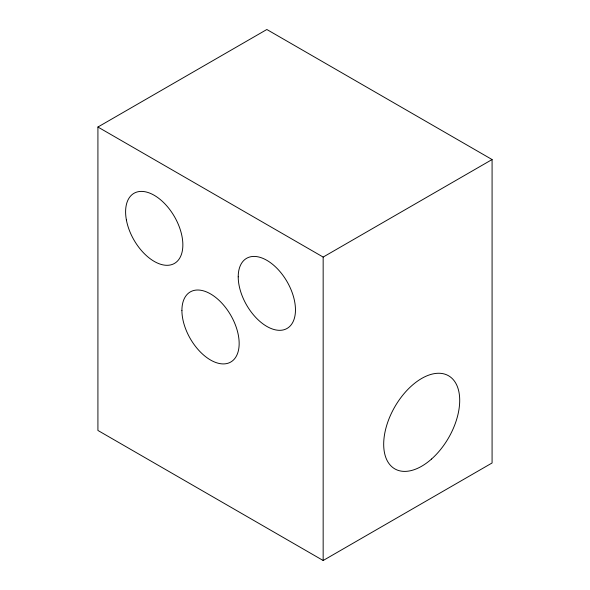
<?xml version="1.0" encoding="UTF-8"?>
<svg xmlns="http://www.w3.org/2000/svg" width="590" height="590" viewBox="0 0 590 590"><rect width="100%" height="100%" fill="white"/><g stroke="black" fill="none" stroke-linecap="round" stroke-linejoin="round"><path stroke-width="0.89" d="M97.918 127.027L266.842 29.5L492.082 159.543L492.082 462.973L323.158 560.5L97.918 430.457L97.918 127.027L323.158 257.07L492.082 159.543M323.158 257.07L323.158 560.5M431.533 459.042A53.749 31.034 -60 0 0 448.57 375.778A53.749 31.034 -60 0 0 384.982 432.168A53.749 31.034 -60 0 0 431.533 459.042M181.912 310.443A40.481 23.371 60 0 0 224.849 363.853A40.481 23.371 60 0 0 224.849 306.608A40.481 23.371 60 0 0 181.912 310.443M126.4 220.026A40.481 23.371 60 0 0 173.947 263.701A40.481 23.371 60 0 0 162.339 201.338A40.481 23.371 60 0 0 126.4 220.026M238.22 276.85A40.481 23.371 60 0 0 281.157 330.26A40.481 23.371 60 0 0 281.157 273.015A40.481 23.371 60 0 0 238.22 276.85"/></g></svg>
